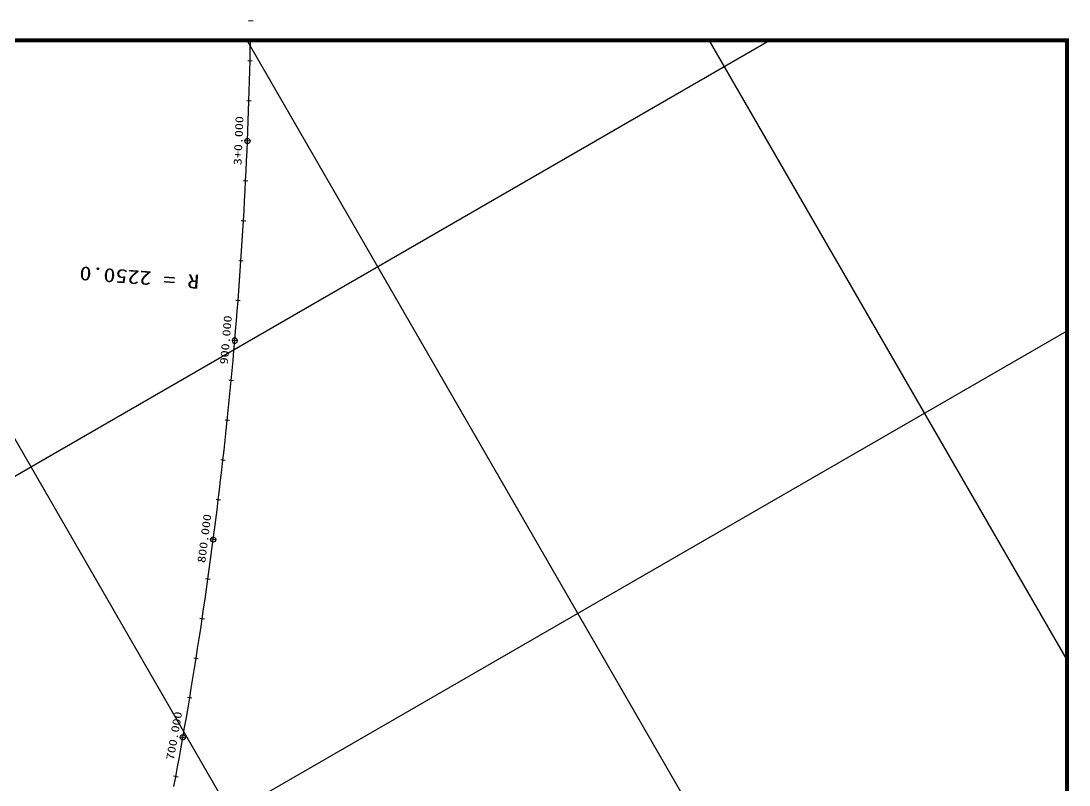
# Model space of a CAD drawing. Extents: x -2894 to -714, y 147 to 1611.
# Drawn here: x -1238 to -714, y 1212 to 1594 of the extents above; entities that cross this region are included whole.
import ezdxf
from ezdxf.enums import TextEntityAlignment as Align

# ---------------------------------------------------------------- set-up
doc = ezdxf.new("R2010")
doc.units = 0
doc.header["$MEASUREMENT"] = 0
doc.layers.get('0').update_dxf_attribs({"linetype": 'CONTINUOUS'})
for name, color, linetype in [('CA-ALGN-CNTL', 2, 'CONTINUOUS'), ('CA-ALGN-STSM', 2, 'CONTINUOUS'), ('CA-ALGN-TEXT', 3, 'CONTINUOUS'), ('CA-TEXT', 3, 'CONTINUOUS'), ('CV-GRID-BORD', 4, 'CONTINUOUS'), ('CV-GRID-LINE', 1, 'CONTINUOUS')]:
    doc.layers.add(name, color=color, linetype=linetype)
doc.styles.add('GHS', font='DotumChe.ttf')
doc.styles.add('GTXT', font='DotumChe.ttf')

# ---------------------------------------------------------------- blocks, each defined once
blk = doc.blocks.new('CASTAMM')
blk.add_line((0, -1.5), (0, 1.5))
blk.add_circle((0, 0), 1.3)
at = {"style": 'GTXT', "flags": 1}
for tag, p in [('STA_DST', (0, -3.62)), ('XSEC_DAT', (0, -6.85))]:
    blk.add_attdef(tag, text='', height=2.5, dxfattribs=at).set_placement(p, align=Align.MIDDLE)
blk = doc.blocks.new('CASTAMS')
blk.add_line((0, -1.5), (0, 1.5))
at = {"style": 'GTXT', "flags": 1}
for tag, p in [('XSEC_DAT', (0, -6.85)), ('STA_DST', (0, -3.62))]:
    blk.add_attdef(tag, text='', height=2.5, dxfattribs=at).set_placement(p, align=Align.MIDDLE)

msp = doc.modelspace()

# ---------------------------------------------------------------- linework, layer by layer
at = {"layer": 'CA-ALGN-CNTL'}
msp.add_lwpolyline([(-1161.7, 1210.91), (-1160.78, 1215.83), (-1159.88, 1220.75), (-1158.98, 1225.67), (-1158.1, 1230.59), (-1157.22, 1235.51), (-1156.36, 1240.44), (-1155.51, 1245.36), (-1154.67, 1250.29), (-1153.84, 1255.22), (-1153.02, 1260.15), (-1152.21, 1265.09), (-1151.42, 1270.02), (-1150.63, 1274.96), (-1149.86, 1279.9), (-1149.09, 1284.84), (-1148.34, 1289.79), (-1147.6, 1294.73), (-1146.87, 1299.68), (-1146.15, 1304.63), (-1145.44, 1309.57), (-1144.74, 1314.53), (-1144.05, 1319.48), (-1143.38, 1324.43), (-1142.71, 1329.39), (-1142.06, 1334.35), (-1141.42, 1339.3), (-1140.78, 1344.26), (-1140.16, 1349.22), (-1139.55, 1354.19), (-1138.95, 1359.15), (-1138.37, 1364.12), (-1137.79, 1369.08), (-1137.23, 1374.05), (-1136.67, 1379.02), (-1136.13, 1383.99), (-1135.59, 1388.96), (-1135.07, 1393.94), (-1134.56, 1398.91), (-1134.06, 1403.88), (-1133.58, 1408.86), (-1133.1, 1413.84), (-1132.63, 1418.82), (-1132.18, 1423.8), (-1131.73, 1428.78), (-1131.3, 1433.76), (-1130.88, 1438.74), (-1130.47, 1443.72), (-1130.07, 1448.71), (-1129.68, 1453.69), (-1129.3, 1458.68), (-1128.94, 1463.66), (-1128.58, 1468.65), (-1128.24, 1473.64), (-1127.9, 1478.63), (-1127.58, 1483.62), (-1127.27, 1488.61), (-1126.97, 1493.6), (-1126.68, 1498.59), (-1126.4, 1503.58), (-1126.14, 1508.58), (-1125.88, 1513.57), (-1125.64, 1518.56), (-1125.4, 1523.56), (-1125.18, 1528.55), (-1124.97, 1533.55), (-1124.77, 1538.54), (-1124.58, 1543.54), (-1124.4, 1548.54), (-1124.24, 1553.53), (-1124.08, 1558.53), (-1123.94, 1563.53), (-1123.8, 1568.53), (-1123.68, 1573.53), (-1123.57, 1578.53), (-1123.47, 1583.52), (-1123.46, 1583.89)], dxfattribs=at)
at = {"layer": 'CV-GRID-BORD', "const_width": 2}
msp.add_lwpolyline([(-1230.12, 760.44), (-1230.12, 395.76), (-715.47, 395.76), (-715.47, 1583.89), (-1230.12, 1583.89), (-2036.7, 1583.89), (-2036.7, 760.44)], close=True, dxfattribs=at)
at = {"layer": 'CV-GRID-LINE'}
for p, q in [((-2036.7, 906.79), (-863.95, 1583.89)), ((-1356.27, 1583.89), (-715.47, 473.99)), ((-1125.33, 1583.89), (-715.47, 873.99)), ((-894.39, 1583.89), (-715.47, 1273.99)), ((-1890.19, 760.44), (-715.47, 1438.67))]:
    msp.add_line(p, q, dxfattribs=at)

# ---------------------------------------------------------------- block references
at = {"layer": 'CA-ALGN-STSM', "yscale": 0.75, "zscale": 0.75}
for p, xscale, rotation in [((-1123.3, 1593.52), 0.7499999999999066, 89.1712875588918), ((-1123.68, 1573.53), 0.750000000000152, 88.66202946104343), ((-1123.68, 1573.53), 0.7499999999998123, 88.66202946215434), ((-1124.24, 1553.53), 0.7499999999998398, 88.15280696418928), ((-1124.24, 1553.53), 0.7500000000000674, 88.15280696472757), ((-1125.88, 1513.57), 0.7500000000000454, 87.13390987733501), ((-1125.88, 1513.57), 0.7500000000000273, 87.1339098773626), ((-1126.97, 1493.6), 0.7500000000000119, 86.62478726533283), ((-1126.97, 1493.6), 0.7499999999999868, 86.62478726536543), ((-1128.24, 1473.64), 0.7499999999999728, 86.11553229506004), ((-1129.68, 1453.69), 0.7500000000001281, 85.60631548535689), ((-1133.1, 1413.84), 0.7500000000001394, 84.58767287217967), ((-1135.07, 1393.94), 0.7499999999999502, 84.07827531159599), ((-1137.23, 1374.05), 0.7499999999999208, 83.56895528948499), ((-1139.55, 1354.19), 0.7499999999998873, 83.05985767011725), ((-1144.74, 1314.53), 0.7499999999999897, 82.04114590813255), ((-1147.6, 1294.73), 0.7500000000001785, 81.53180074928443), ((-1150.63, 1274.96), 0.7499999999999386, 81.02259202361277), ((-1153.84, 1255.22), 0.7499999999998431, 80.51317893153012), ((-1160.78, 1215.83), 0.7500000000000392, 79.49480387925477)]:
    msp.add_blockref('CASTAMS', p, dxfattribs=dict(at, xscale=xscale, rotation=rotation))
at = {"layer": 'CA-ALGN-STSM'}
for p, rotation in [((-1124.97, 1533.55), 88.0343956941246), ((-1142.06, 1334.35), 85.2789996228414), ((-1157.22, 1235.51), 259.7493348469704)]:
    msp.add_blockref('CASTAMM', p, dxfattribs=dict(at, rotation=rotation))
at = {"layer": 'CA-ALGN-STSM', "xscale": -1, "rotation": 85.94095024872621}
msp.add_blockref('CASTAMM', (-1131.3, 1433.76), dxfattribs=at)

# ---------------------------------------------------------------- texts
at = {"layer": 'CA-ALGN-TEXT', "style": 'GHS', "width": 1.283447}
for s, rotation, p, p2 in [('3+0.000', 87.6434, (-1127.97, 1521.41), (-1126.96, 1545.89)), ('3+0.000', 87.6434, (-1127.97, 1521.41), (-1126.96, 1545.89)), ('900.000', 85.0969, (-1134.84, 1421.77), (-1132.74, 1446.18)), ('800.000', 82.5505, (-1146.13, 1322.52), (-1142.95, 1346.82)), ('700.000', 80.004, (-1161.81, 1223.88), (-1157.56, 1248.01))]:
    msp.add_text(s, height=4, rotation=rotation, dxfattribs=at).set_placement(p, p2, align=Align.FIT)
at = {"layer": 'CA-TEXT', "style": 'GHS', "width": 1.257254}
msp.add_text('R = 2250.0', height=7, rotation=175.8992, dxfattribs=at).set_placement((-1148.78, 1466.6), (-1208.62, 1470.89), align=Align.FIT)

doc.saveas('drawing.dxf')
